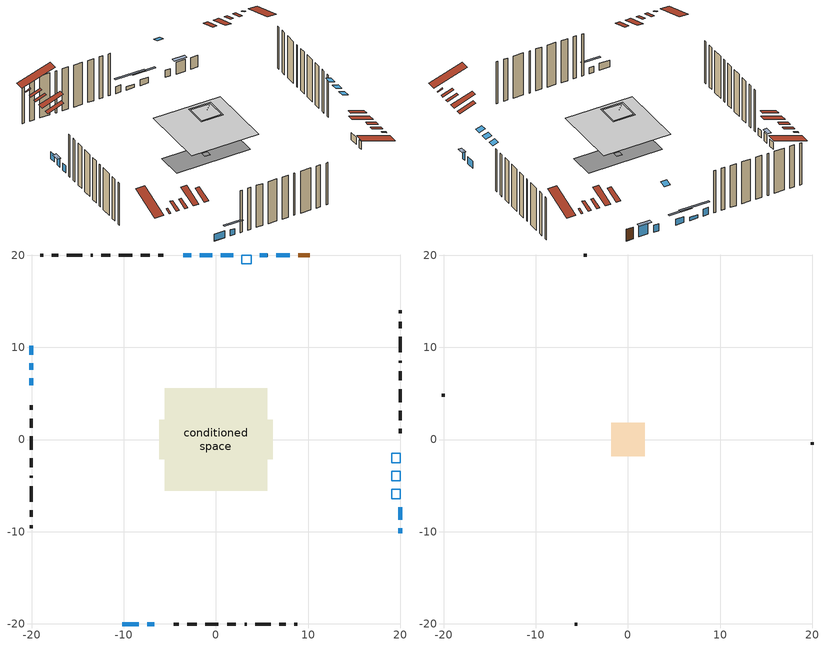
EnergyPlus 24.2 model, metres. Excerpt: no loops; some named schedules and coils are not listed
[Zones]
conditioned space
 floor outside (Floor1 construction): -0.46,-0.46 -0.46,0.46 0.46,0.46 0.46,-0.46 z0
 floor adiabatic (AdiabaticFloorConstruction): -5.58,-5.58 -5.58,5.58 5.58,5.58 5.58,-5.58 z4.88
 floor foundation (Slab1 construction): -6.14,-2.16 -6.14,2.16 6.14,2.16 6.14,-2.16 z0
 wall outside (AdiabaticWallConstruction 1): 10.16,20.03 8.95,20.03 z0:2.03
 wall outside (AdiabaticWallConstruction): 20.03,-10.16 20.03,-9.62 z0:1.37; 20.03,-8.69 20.03,-7.34 / 5.59,20.03 4.76,20.03 / -10.16,-20.03 -8.37,-20.03 / -20.03,10.16 -20.03,9.18 / -2.71,20.03 -3.56,20.03 / -20.03,6.64 -20.03,5.9 z0:1.22; 8.02,20.03 6.52,20.03 z0:2.03; 1.89,20.03 0.52,20.03 / -7.44,-20.03 -6.73,-20.03 z0:1.02; -0.41,20.03 -1.78,20.03 z0:0.59; -20.03,8.26 -20.03,7.57 z0:1.47
 wall outside (Wall1 construction): -5.72,20.03 -6.25,20.03 / -4.56,-20.03 -4.04,-20.03 / -20.03,3.73 -20.03,3.21 / 20.03,0.65 20.03,1.18 z0:7.32
 wall outside (Wall2 construction): -7.18,20.03 -8.19,20.03 / -3.11,-20.03 -2.09,-20.03 / -20.03,2.28 -20.03,1.26 / 20.03,2.11 20.03,3.12 z0:7.32
 wall outside (Wall3 construction): -9.12,20.03 -10.55,20.03 / -1.17,-20.03 0.27,-20.03 / -20.03,0.34 -20.03,-1.1 / 20.03,4.05 20.03,5.48 z0:7.32
 wall outside (Wall4 construction): -11.48,20.03 -12.45,20.03 / 1.2,-20.03 2.17,-20.03 / -20.03,-2.03 -20.03,-3 / 20.03,6.41 20.03,7.38 z0:7.32
 wall outside (Wall6 construction): -13.38,20.03 -13.6,20.03 / 3.1,-20.03 3.31,-20.03 / -20.03,-3.93 -20.03,-4.15 / 20.03,8.31 20.03,8.53 z0:7.32
 wall outside (Wall7 construction): -14.53,20.03 -16.22,20.03 / 4.24,-20.03 5.93,-20.03 / -20.03,-5.07 -20.03,-6.76 / 20.03,9.46 20.03,11.15 z0:7.32
 wall outside (Wall8 construction): -17.14,20.03 -17.85,20.03 / 6.86,-20.03 7.57,-20.03 / -20.03,-7.69 -20.03,-8.4 / 20.03,12.08 20.03,12.79 z0:7.32
 wall outside (Wall9 construction): -18.78,20.03 -19.1,20.03 / 8.5,-20.03 8.82,-20.03 / -20.03,-9.33 -20.03,-9.65 / 20.03,13.71 20.03,14.04 z0:7.32
 window (WindowConstruction): 20.03,-10.15 20.03,-9.62 z0:1.37
 window (WindowConstruction 6): 20.03,-8.69 20.03,-7.34 z0:1.22
 window (WindowConstruction 7): 8.02,20.03 6.52,20.03 z0:2.03
 window (WindowConstruction 8): 5.59,20.03 4.76,20.03 z0:1.22
 window (WindowConstruction 9): -10.15,-20.03 -8.37,-20.03 z0:1.22
 window (WindowConstruction 10): -20.03,10.15 -20.03,9.18 z0:1.22
 window (WindowConstruction 1): 1.89,20.03 0.52,20.03 z0:1.01
 window (WindowConstruction 2): -0.41,20.03 -1.78,20.03 z0:0.59
 window (WindowConstruction 3): -2.71,20.03 -3.56,20.03 z0:1.22
 window (WindowConstruction 4): -20.03,8.26 -20.03,7.57 z0:1.47
 window (WindowConstruction 5): -7.44,-20.03 -6.73,-20.03 z0:1.01
 window (WindowConstruction 11): -20.03,6.64 -20.03,5.9 z0:1.22
 door (Door): 10.15,20.03 8.95,20.03 z0:2.03
 ceiling adiabatic (AdiabaticFloorConstruction): 5.58,-5.58 5.58,5.58 -5.58,5.58 -5.58,-5.58 z4.88
 roof outside (Roof3 construction): 15.99,20.03,7.32 15.99,18.16,7.94 16.48,18.16,7.94 16.48,20.03,7.32; -15.99,-20.03,7.32 -15.99,-18.16,7.94 -16.48,-18.16,7.94 -16.48,-20.03,7.32; -20.03,15.99,7.32 -18.16,15.99,7.94 -18.16,16.48,7.94 -20.03,16.48,7.32; 20.03,-15.99,7.32 18.16,-15.99,7.94 18.16,-16.48,7.94 20.03,-16.48,7.32
 roof outside (Roof5 construction): 14.58,20.03,7.32 14.58,18.23,7.92 15.06,18.23,7.92 15.06,20.03,7.32; -14.58,-20.03,7.32 -14.58,-18.23,7.92 -15.06,-18.23,7.92 -15.06,-20.03,7.32; -20.03,14.58,7.32 -18.23,14.58,7.92 -18.23,15.06,7.92 -20.03,15.06,7.32; 20.03,-14.58,7.32 18.23,-14.58,7.92 18.23,-15.06,7.92 20.03,-15.06,7.32
 roof outside (Roof7 construction): 12.72,20.03,7.32 12.72,16.47,8.5 13.65,16.47,8.5 13.65,20.03,7.32; -12.72,-20.03,7.32 -12.72,-16.47,8.5 -13.65,-16.47,8.5 -13.65,-20.03,7.32; -20.03,12.72,7.32 -16.47,12.72,8.5 -16.47,13.65,8.5 -20.03,13.65,7.32; 20.03,-12.72,7.32 16.47,-12.72,8.5 16.47,-13.65,8.5 20.03,-13.65,7.32
 roof outside (Roof9 construction): 11.08,20.03,7.32 11.08,17.37,8.2 11.79,17.37,8.2 11.79,20.03,7.32; -11.08,-20.03,7.32 -11.08,-17.37,8.2 -11.79,-17.37,8.2 -11.79,-20.03,7.32; -20.03,11.08,7.32 -17.37,11.08,8.2 -17.37,11.79,8.2 -20.03,11.79,7.32; 20.03,-11.08,7.32 17.37,-11.08,8.2 17.37,-11.79,8.2 20.03,-11.79,7.32
 roof outside (AdiabaticRoofConstruction): 20.03,-5.4,7.31 19.07,-5.4,7.64 19.07,-6.42,7.64 20.03,-6.42,7.31; 20.03,-3.46,7.31 19.07,-3.46,7.64 19.07,-4.47,7.64 20.03,-4.47,7.31; 20.03,-1.51,7.31 19.07,-1.51,7.64 19.07,-2.53,7.64 20.03,-2.53,7.31; 2.82,20.03,7.31 2.82,19.07,7.64 3.84,19.07,7.64 3.84,20.03,7.31
 skylight (SkylightConstruction): 20.03,-5.4,7.32 19.07,-5.4,7.64 19.07,-6.42,7.64 20.03,-6.42,7.32
 skylight (SkylightConstruction 1): 20.03,-3.46,7.32 19.07,-3.46,7.64 19.07,-4.47,7.64 20.03,-4.47,7.32
 skylight (SkylightConstruction 2): 20.03,-1.51,7.32 19.07,-1.51,7.64 19.07,-2.53,7.64 20.03,-2.53,7.32
 skylight (SkylightConstruction 3): 2.82,20.03,7.32 2.82,19.07,7.64 3.83,19.07,7.64 3.83,20.03,7.32
attic - vented
 floor to conditioned space (Floor2 construction Reversed): -1.59,-1.59 -1.59,1.59 1.59,1.59 1.59,-1.59 z7.32
 floor to conditioned space (Floor3 construction Reversed): -0.43,-0.43 -0.43,0.43 0.43,0.43 0.43,-0.43 z7.32
 floor to conditioned space (Floor4 construction Reversed): -0.86,-0.86 -0.86,0.86 0.86,0.86 0.86,-0.86 z7.32
 floor to conditioned space (Floor5 construction Reversed): -1.83,-1.83 -1.83,1.83 1.83,1.83 1.83,-1.83 z7.32
 floor to conditioned space (Floor6 construction Reversed): -1.23,-1.23 -1.23,1.23 1.23,1.23 1.23,-1.23 z7.32
 wall outside (Wall10 construction): -4.48,20.03 -4.79,20.03 / -5.8,-20.03 -5.49,-20.03 / -20.03,4.97 -20.03,4.66 / 20.03,-0.58 20.03,-0.28 z0:7.32
 roof outside (Roof1 construction): 18.56,20.03,7.32 18.56,14.46,9.17 20.03,14.46,9.17 20.03,20.03,7.32; -18.56,-20.03,7.32 -18.56,-14.46,9.17 -20.03,-14.46,9.17 -20.03,-20.03,7.32; -20.03,18.56,7.32 -14.46,18.56,9.17 -14.46,20.03,9.17 -20.03,20.03,7.32; 20.03,-18.56,7.32 14.46,-18.56,9.17 14.46,-20.03,9.17 20.03,-20.03,7.32
 roof outside (Roof2 construction): 17.41,20.03,7.32 17.41,19.21,7.66 17.63,19.21,7.66 17.63,20.03,7.32; -17.41,-20.03,7.32 -17.41,-19.21,7.66 -17.63,-19.21,7.66 -17.63,-20.03,7.32; -20.03,17.41,7.32 -19.21,17.41,7.66 -19.21,17.63,7.66 -20.03,17.63,7.32; 20.03,-17.41,7.32 19.21,-17.41,7.66 19.21,-17.63,7.66 20.03,-17.63,7.32
shading: 20.03,-9.32 20.03,-10.45 20.64,-10.45 20.64,-9.32 z1.67; 6.22,20.03 8.32,20.03 8.32,20.64 6.22,20.64 z2.33; -0.7,20.03 3.11,20.03 3.11,20.33 -0.7,20.33 z2.23; -3.61,20.03 1.42,20.03 1.42,20.33 -3.61,20.33 z2.41; -20.03,7.27 -20.03,8.55 -20.64,8.55 -20.64,7.27 z1.77; -5.51,-20.03 -8.66,-20.03 -8.66,-20.33 -5.51,-20.33 z2.23
[Building]
Building 1: Terrain=Suburbs
[Site:Location]
Vancouver Intl AP_BC: Latitude {deg}=49.19; Longitude {deg}=-123.18; Time Zone {hr}=-8; Elevation {m}=4; Keep Site Location Information=Yes
[Site:GroundTemperature:Shallow]
8.06451, 6.96315, 6.87495, 7.3976, 9.49575, 11.5841, 13.3946, 14.5416, 14.639, 13.7062, 11.9418, 9.91751
[Site:WaterMainsTemperature]
Calculation Method=Schedule; Temperature Schedule=mains temperature schedule
[Material] Roughness=Rough; Thermal Absorptance=0.9
Name | Thickness {m} | Conductivity {W/m-K} | Density {kg/m3} | Specific Heat {J/kg-K} | Solar Absorptance | Visible Absorptance
asphalt or fiberglass shingles | 0.00635 | 0.162714 | 1121.4 | 1465.45 | 0.4 | 0.4
asphalt or fiberglass shingles 1 | 0.00635 | 0.162714 | 1121.4 | 1465.45 | 0.7 | 0.7
ceiling loosefill ins | 0.169333 | 0.0480833 | 16.02 | 1046.75 | 0.7 | 0.7
ceiling stud and cavity | 0.1397 | 0.303971 | 65.682 | 1177.47 | 0.7 | 0.7
ceiling stud and cavity 1 | 0.1397 | 0.528904 | 65.682 | 1177.47 | 0.7 | 0.7
ceiling stud and cavity 2 | 0.1397 | 0.486722 | 65.682 | 1177.47 | 0.7 | 0.7
ceiling stud and cavity 3 | 0.1397 | 0.319905 | 65.682 | 1177.47 | 0.7 | 0.7
ceiling stud and cavity 4 | 0.1397 | 0.314827 | 65.682 | 1177.47 | 0.7 | 0.7
concrete 4.0 in. | 0.1016 | 1.803125 | 2242.8 | 837.4 | 0.7 | 0.7
door material | 0.04445 | 0.0639163 | 512.64 | 1214.23 | 0.7 | 0.7
floor covering | 0.0127 | 0.0433444 | 54.468 | 1339.84 | 0.6 | 0.6
floor rigid ins | 0.051816 | 0.029427 | 32.04 | 1214.23 | 0.7 | 0.7
floor rigid ins 1; roof rigid ins; wall rigid ins | 0.512978 | 0.029427 | 32.04 | 1214.23 | 0.7 | 0.7
floor stud and cavity | 0.1397 | 0.586829 | 92.3553 | 1139.71 | 0.7 | 0.7
floor stud and cavity 1 | 0.1397 | 1.75129 | 37.0049 | 1207.88 | 0.7 | 0.7
furniture material conditioned space 1 | 0.1524 | 0.115458 | 640.8 | 1214.23 | 0.6 | 0.6
gypsum board | 0.0127 | 0.160291 | 801 | 837.4 | 0.6 | 0.6
interior vertical ins | 0.025908 | 0.029427 | 32.04 | 1214.23 | 0.7 | 0.7
osb sheathing 0.5 in. | 0.0127 | 0.115458 | 512.64 | 1214.23 | 0.7 | 0.7
osb sheathing 0.75 in. | 0.01905 | 0.115458 | 512.64 | 1214.23 | 0.7 | 0.7
roof stud and cavity | 0.2032 | 0.121629 | 78.34581 | 1123.46 | 0.7 | 0.7
roof stud and cavity 1 | 0.2032 | 0.121246 | 78.34581 | 1123.46 | 0.7 | 0.7
roof stud and cavity 2 | 0.2032 | 0.117541 | 78.34581 | 1123.46 | 0.7 | 0.7
roof stud and cavity 3 | 0.2032 | 0.118385 | 78.34581 | 1123.46 | 0.7 | 0.7
roof stud and cavity 4 | 0.18415 | 1.78685 | 37.0049 | 1207.88 | 0.6 | 0.6
slab rigid ins | 0.0108865 | 0.029427 | 32.04 | 1214.23 | 0.7 | 0.7
wall stud and cavity | 0.1397 | 0.105644 | 139.0536 | 1170.24 | 0.7 | 0.7
wall stud and cavity 1 | 0.1397 | 0.103711 | 139.0536 | 1170.24 | 0.7 | 0.7
wall stud and cavity 2 | 0.1397 | 0.117192 | 139.0536 | 1170.24 | 0.7 | 0.7
wall stud and cavity 3 | 0.1397 | 0.10277 | 139.0536 | 1170.24 | 0.7 | 0.7
wall stud and cavity 4 | 0.1397 | 0.0738717 | 139.0536 | 1170.24 | 0.7 | 0.7
wall stud and cavity 5 | 0.1397 | 0.118064 | 139.0536 | 1170.24 | 0.7 | 0.7
wall stud and cavity 6 | 0.1397 | 0.0968724 | 139.0536 | 1170.24 | 0.7 | 0.7
wall stud and cavity 7 | 0.0889 | 6.1454 | 50.32683 | 1063.81 | 0.6 | 0.6
wall stud and cavity 8 | 0.0889 | 0.380278 | 52.3479 | 1209.89 | 0.7 | 0.7
wall stud and cavity 9 | 0.0889 | 0.391764 | 83.0341 | 1211.67 | 0.7 | 0.7
wood siding | 0.0254 | 0.102417 | 544.68 | 1172.36 | 0.4 | 0.4
wood siding 1 | 0.00254 | 0.102417 | 544.68 | 1172.36 | 0.4 | 0.4
wood siding 2; wood siding 3 | 0.0254 | 0.102417 | 544.68 | 1172.36 | 0.7 | 0.7
[WindowMaterial:SimpleGlazingSystem]
Name | U-Factor {W/m2-K} | Solar Heat Gain Coefficient
SkylightMaterial | 2.32434 | 0.4695
WindowMaterial | 2.43643 | 0.32
WindowMaterial 1 | 2.30981 | 0.35
WindowMaterial 10 | 2.19228 | 0.41
WindowMaterial 2 | 2.4404 | 0.32
WindowMaterial 3 | 2.08326 | 0.43
WindowMaterial 4 | 2.2553 | 0.37
WindowMaterial 5 | 2.15253 | 0.41
WindowMaterial 6 | 2.33309 | 0.35
WindowMaterial 7 | 2.2235 | 0.38
WindowMaterial 8 | 2.29902 | 0.37
WindowMaterial 9 | 2.194547 | 0.38
[Construction]
AdiabaticFloorConstruction: floor stud and cavity 1, floor rigid ins 1, osb sheathing 0.75 in., floor covering
AdiabaticRoofConstruction: asphalt or fiberglass shingles 1, roof rigid ins, osb sheathing 0.75 in., roof stud and cavity 4
AdiabaticWallConstruction: wood siding 2, wall rigid ins, wall stud and cavity 8, gypsum board
AdiabaticWallConstruction 1: wood siding 3, wall rigid ins, wall stud and cavity 8, gypsum board
Door: door material
Floor1 construction: floor stud and cavity, floor rigid ins, osb sheathing 0.75 in., floor covering
Floor2 construction Reversed: gypsum board, ceiling stud and cavity, ceiling loosefill ins
Floor3 construction Reversed: gypsum board, ceiling stud and cavity 1, ceiling loosefill ins
Floor4 construction Reversed: gypsum board, ceiling stud and cavity 2, ceiling loosefill ins
Floor5 construction Reversed: gypsum board, ceiling stud and cavity 3, ceiling loosefill ins
Floor6 construction Reversed: gypsum board, ceiling stud and cavity 4, ceiling loosefill ins
furniture construction conditioned space 1: furniture material conditioned space 1
PartitionWallConstruction: gypsum board, wall stud and cavity 9, gypsum board
Roof1 construction; Roof2 construction: asphalt or fiberglass shingles
Roof3 construction: asphalt or fiberglass shingles, osb sheathing 0.75 in., roof stud and cavity, gypsum board
Roof5 construction: asphalt or fiberglass shingles, osb sheathing 0.75 in., roof stud and cavity 1, gypsum board
Roof7 construction: asphalt or fiberglass shingles, osb sheathing 0.75 in., roof stud and cavity 2, gypsum board
Roof9 construction: asphalt or fiberglass shingles, osb sheathing 0.75 in., roof stud and cavity 3, gypsum board
SkylightConstruction; SkylightConstruction 1; SkylightConstruction 2; SkylightConstruction 3: SkylightMaterial
Slab1 construction: slab rigid ins, concrete 4.0 in.
Wall1 construction: wood siding, osb sheathing 0.5 in., wall stud and cavity, gypsum board
Wall10 construction: wood siding 1, wall stud and cavity 7
Wall2 construction: wood siding, osb sheathing 0.5 in., wall stud and cavity 1, gypsum board
Wall3 construction: wood siding, osb sheathing 0.5 in., wall stud and cavity 2, gypsum board
Wall4 construction: wood siding, osb sheathing 0.5 in., wall stud and cavity 3, gypsum board
Wall6 construction; Wall9 construction: wood siding, osb sheathing 0.5 in., wall stud and cavity 4, gypsum board
Wall7 construction: wood siding, osb sheathing 0.5 in., wall stud and cavity 5, gypsum board
Wall8 construction: wood siding, osb sheathing 0.5 in., wall stud and cavity 6, gypsum board
WindowConstruction: WindowMaterial
WindowConstruction 1: WindowMaterial 1
WindowConstruction 10: WindowMaterial 9
WindowConstruction 11: WindowMaterial 10
WindowConstruction 2: WindowMaterial 2
WindowConstruction 3: WindowMaterial 3
WindowConstruction 4; WindowConstruction 8: WindowMaterial 4
WindowConstruction 5: WindowMaterial 5
WindowConstruction 6: WindowMaterial 6
WindowConstruction 7: WindowMaterial 7
WindowConstruction 9: WindowMaterial 8
[Zone] Multiplier=1; Part of Total Floor Area=Yes
Name | Volume {m3}
attic - vented | 12.857
conditioned space | 321.7
[Space]
Name | Zone | Volume {m3}
attic - vented 1 | attic - vented | 12.857
conditioned space 1 | conditioned space | 321.7
[ZoneInfiltration:EffectiveLeakageArea]
infil attic - vented 1: Zone or Space=attic - vented 1; Schedule=Always On Discrete; Effective Air Leakage Area {cm2}=1378.72; Stack Coefficient=0.000637864; Wind Coefficient=1.70641e-05
[ZoneMixing]
whole house fan mix: Zone or Space=attic - vented; Schedule=Always On Continuous; Design Flow Rate Calculation Method=Flow/Zone; Design Flow Rate {m3/s}=0; Source Zone or Space=conditioned space
[SurfaceProperty:ExposedFoundationPerimeter]
Slab1: Exposed Perimeter Calculation Method=TotalExposedPerimeter; Total Exposed Perimeter {m}=33.223
[InternalMass] Zone or ZoneList=conditioned space; Space or SpaceList=conditioned space 1
Name | Construction | Surface Area {m2}
furniture mass conditioned space 1 | furniture construction conditioned space 1 | 71.3519
partition wall mass | PartitionWallConstruction | 178.38
[Lights]
interior lighting: Zone or ZoneList or Space or SpaceList=conditioned space 1; Schedule=interior lighting schedule; Design Level Calculation Method=LightingLevel; Lighting Level {W}=343.2; Return Air Fraction=0; Fraction Radiant=0.6; Fraction Visible=0.2; Fraction Replaceable=1
[People]
occupants: Zone or ZoneList or Space or SpaceList=conditioned space 1; Number of People Schedule=occupants schedule; Number of People Calculation Method=People; Number of People=3; Fraction Radiant=0.314171; Sensible Heat Fraction=0.56303; Activity Level Schedule=occupants activity schedule; Carbon Dioxide Generation Rate {m3/s-W}=0; Enable ASHRAE 55 Comfort Warnings=No; Mean Radiant Temperature Calculation Type=EnclosureAveraged
[ElectricEquipment] Zone or ZoneList or Space or SpaceList=conditioned space 1; Design Level Calculation Method=EquipmentLevel
Name | Schedule | Design Level {W} | Fraction Latent | Fraction Radiant | Fraction Lost
clothes dryer | clothes dryer schedule | 140.772 | 0.015 | 0.081 | 0.85
clothes washer | clothes washer schedule | 32.1985 | 0.03 | 0.162 | 0.7
cooking range | cooking range schedule | 215.147 | 0.08 | 0.432 | 0.2
dishwasher | dishwasher schedule | 66.8632 | 0.3 | 0.18 | 0.4
fridge | fridge schedule | 72.9452 | 0 | 0.6 | 0
mech vent bath fan 0 | mech vent bath fan 0 schedule | 25.1 | 0 | 0 | 1
mech vent bath fan 1 | mech vent bath fan 1 schedule | 25.1 | 0 | 0 | 1
mech vent house fan | mech vent house fan schedule | 0 | 0 | 0 | 1
mech vent house fan cfis | mech vent house fan cfis schedule | 0 | 0 | 0 | 0
mech vent range fan 0 | mech vent range fan 0 schedule | 57 | 0 | 0 | 1
misc plug loads | misc plug loads schedule | 494.7 | 0.045 | 0.513 | 0.1
whole house fan | Always On Discrete | 0 | 0 | 0 | 1
[OtherEquipment] Zone or ZoneList or Space or SpaceList=conditioned space 1; Design Level Calculation Method=EquipmentLevel
Name | Fuel Type | Schedule | Design Level {W} | Fraction Latent | Fraction Radiant | Fraction Lost
clothes dryer 1 | Electricity | clothes dryer schedule | 0 | 0.015 | 0.081 | 0.85
cooking range 1 | Electricity | cooking range schedule | 0 | 0.08 | 0.432 | 0.2
general water use latent | None | general water use schedule | 62.594 | 1 | 0 | 0
general water use sensible | None | general water use schedule | -61.6891 | 0 | 0.6 | 0
mech vent house fan latent load | None | Always On Discrete | 0 | 1 | 0 | 0
mech vent house fan sensible load | None | Always On Discrete | 0 | 0 | 0 | 0
water heater energy adjustment1 | Electricity | Always On Discrete | 0.01 | 0 | 0 | 1
[ZoneInfiltration:DesignFlowRate] Zone or ZoneList or Space or SpaceList=conditioned space 1; Schedule=Always On Discrete; Design Flow Rate Calculation Method=Flow/Zone; Design Flow Rate {m3/s}=0
infil flow; natural vent flow; whole house fan flow
[ZoneControl:Thermostat]
conditioned space Thermostat: Zone or ZoneList=conditioned space; Control Type Schedule=conditioned space Thermostat Schedule; Control 1=conditioned space temperature setpoint; Temperature Difference Between Cutout And Setpoint {deltaC}=0
[ThermostatSetpoint:DualSetpoint]
conditioned space temperature setpoint: Heating Setpoint Temperature Schedule=heating setpoint; Cooling Setpoint Temperature Schedule=cooling setpoint
[AirLoopHVAC:UnitarySystem]
unit heater unitary system: Control Type=Load; Controlling Zone or Thermostat Location=conditioned space; Dehumidification Control Type=None; Availability Schedule=Always On Discrete; Supply Fan=unit heater supply fan; Fan Placement=BlowThrough; Supply Air Fan Operating Mode Schedule=unit heater auto fan schedule; Heating Coil=unit heater htg coil; DX Heating Coil Sizing Ratio=1; Use DOAS DX Cooling Coil=No; Minimum Supply Air Temperature {C}=2; Latent Load Control=SensibleOnlyLoadControl; Cooling Supply Air Flow Rate Method=None; Heating Supply Air Flow Rate Method=SupplyAirFlowRate; Heating Supply Air Flow Rate {m3/s}=0.00141584; No Load Supply Air Flow Rate Method=SupplyAirFlowRate; No Load Supply Air Flow Rate {m3/s}=0; No Load Supply Air Flow Rate Control Set To Low Speed=Yes; Maximum Supply Air Temperature {C}=48.8889; Maximum Outdoor Dry-Bulb Temperature for Supplemental Heater Operation {C}=21; Ancillary On-Cycle Electric Power {W}=0; Ancillary Off-Cycle Electric Power {W}=0
[Zone equipment]
conditioned space: electric baseboard, unit heater unitary system
[Foundation:Kiva]
Foundation Kiva 1: Initial Indoor Air Temperature {C}=18; Interior Vertical Insulation Material=interior vertical ins; Interior Vertical Insulation Depth {m}=0.1016; Wall Height Above Grade {m}=0.1016; Wall Depth Below Slab {m}=0.2032
[Foundation:Kiva:Settings]
Soil Conductivity {W/m-K}=0.849921; Soil Density {kg/m3}=1842.3; Soil Specific Heat {J/kg-K}=418.7; Ground Solar Absorptivity=0.9; Ground Thermal Absorptivity=0.9; Ground Surface Roughness {m}=0.03; Far-Field Width {m}=40; Deep-Ground Boundary Condition=ZeroFlux; Deep-Ground Depth {m}=40; Minimum Cell Dimension {m}=0.2; Maximum Cell Growth Coefficient=3; Simulation Timestep=Timestep
[Exterior:Lights]
exterior lighting: Schedule=exterior lighting schedule; Design Level {W}=75.6
[EnergyManagementSystem:Sensor] Output:Variable or Output:Meter Index Key=conditioned space
Name | Output:Variable or Output:Meter
conditioned_space_clg_unmet_s | Zone Cooling Setpoint Not Met Time
conditioned_space_htg_unmet_s | Zone Heating Setpoint Not Met Time
fridge_tin_s; tin_s; tin_s_1 | Zone Mean Air Temperature
tout_s | Zone Outdoor Air Drybulb Temperature
win_s | Zone Air Humidity Ratio
[Schedule:Constant]
Name | Hourly Value
Always On Continuous; mech vent house fan schedule; mech vent house fan cfis schedule; Always On Discrete | 1
occupants activity schedule | 117.228
fridge schedule; unit heater auto fan schedule | 0
[Schedule:Week:Daily]
interior lighting schedule Week Rule - Jan1-Jan27: interior lighting schedule day, interior lighting schedule day, interior lighting schedule day, interior lighting schedule day, interior lighting schedule day, interior lighting schedule day, interior lighting schedule day, interior lighting schedule default day, interior lighting schedule default day, interior lighting schedule default day, interior lighting schedule default day, interior lighting schedule default day
interior lighting schedule Week Rule - Jan28-Feb3: interior lighting schedule day, interior lighting schedule day, interior lighting schedule day, interior lighting schedule day, interior lighting schedule day 1, interior lighting schedule day 1, interior lighting schedule day 1, interior lighting schedule default day, interior lighting schedule default day, interior lighting schedule default day, interior lighting schedule default day, interior lighting schedule default day
interior lighting schedule Week Rule - Feb4-Feb24: interior lighting schedule day 1, interior lighting schedule day 1, interior lighting schedule day 1, interior lighting schedule day 1, interior lighting schedule day 1, interior lighting schedule day 1, interior lighting schedule day 1, interior lighting schedule default day, interior lighting schedule default day, interior lighting schedule default day, interior lighting schedule default day, interior lighting schedule default day
interior lighting schedule Week Rule - Feb25-Mar3: interior lighting schedule day 1, interior lighting schedule day 1, interior lighting schedule day 1, interior lighting schedule day 1, interior lighting schedule day 2, interior lighting schedule day 2, interior lighting schedule day 2, interior lighting schedule default day, interior lighting schedule default day, interior lighting schedule default day, interior lighting schedule default day, interior lighting schedule default day
interior lighting schedule Week Rule - Mar4-Mar31: interior lighting schedule day 2, interior lighting schedule day 2, interior lighting schedule day 2, interior lighting schedule day 2, interior lighting schedule day 2, interior lighting schedule day 2, interior lighting schedule day 2, interior lighting schedule default day, interior lighting schedule default day, interior lighting schedule default day, interior lighting schedule default day, interior lighting schedule default day
interior lighting schedule Week Rule - Apr1-Apr28: interior lighting schedule day 3, interior lighting schedule day 3, interior lighting schedule day 3, interior lighting schedule day 3, interior lighting schedule day 3, interior lighting schedule day 3, interior lighting schedule day 3, interior lighting schedule default day, interior lighting schedule default day, interior lighting schedule default day, interior lighting schedule default day, interior lighting schedule default day
interior lighting schedule Week Rule - Apr29-May5: interior lighting schedule day 3, interior lighting schedule day 3, interior lighting schedule day 4, interior lighting schedule day 4, interior lighting schedule day 4, interior lighting schedule day 4, interior lighting schedule day 4, interior lighting schedule default day, interior lighting schedule default day, interior lighting schedule default day, interior lighting schedule default day, interior lighting schedule default day
interior lighting schedule Week Rule - May6-May26: interior lighting schedule day 4, interior lighting schedule day 4, interior lighting schedule day 4, interior lighting schedule day 4, interior lighting schedule day 4, interior lighting schedule day 4, interior lighting schedule day 4, interior lighting schedule default day, interior lighting schedule default day, interior lighting schedule default day, interior lighting schedule default day, interior lighting schedule default day
interior lighting schedule Week Rule - May27-Jun2: interior lighting schedule day 4, interior lighting schedule day 4, interior lighting schedule day 4, interior lighting schedule day 4, interior lighting schedule day 4, interior lighting schedule day 5, interior lighting schedule day 5, interior lighting schedule default day, interior lighting schedule default day, interior lighting schedule default day, interior lighting schedule default day, interior lighting schedule default day
interior lighting schedule Week Rule - Jun3-Jun30: interior lighting schedule day 5, interior lighting schedule day 5, interior lighting schedule day 5, interior lighting schedule day 5, interior lighting schedule day 5, interior lighting schedule day 5, interior lighting schedule day 5, interior lighting schedule default day, interior lighting schedule default day, interior lighting schedule default day, interior lighting schedule default day, interior lighting schedule default day
interior lighting schedule Week Rule - Jul1-Jul28: interior lighting schedule day 6, interior lighting schedule day 6, interior lighting schedule day 6, interior lighting schedule day 6, interior lighting schedule day 6, interior lighting schedule day 6, interior lighting schedule day 6, interior lighting schedule default day, interior lighting schedule default day, interior lighting schedule default day, interior lighting schedule default day, interior lighting schedule default day
interior lighting schedule Week Rule - Jul29-Aug4: interior lighting schedule day 6, interior lighting schedule day 6, interior lighting schedule day 6, interior lighting schedule day 7, interior lighting schedule day 7, interior lighting schedule day 7, interior lighting schedule day 7, interior lighting schedule default day, interior lighting schedule default day, interior lighting schedule default day, interior lighting schedule default day, interior lighting schedule default day
interior lighting schedule Week Rule - Aug5-Aug25: interior lighting schedule day 7, interior lighting schedule day 7, interior lighting schedule day 7, interior lighting schedule day 7, interior lighting schedule day 7, interior lighting schedule day 7, interior lighting schedule day 7, interior lighting schedule default day, interior lighting schedule default day, interior lighting schedule default day, interior lighting schedule default day, interior lighting schedule default day
interior lighting schedule Week Rule - Aug26-Sep1: interior lighting schedule day 7, interior lighting schedule day 7, interior lighting schedule day 7, interior lighting schedule day 7, interior lighting schedule day 7, interior lighting schedule day 7, interior lighting schedule day 8, interior lighting schedule default day, interior lighting schedule default day, interior lighting schedule default day, interior lighting schedule default day, interior lighting schedule default day
interior lighting schedule Week Rule - Sep2-Sep29: interior lighting schedule day 8, interior lighting schedule day 8, interior lighting schedule day 8, interior lighting schedule day 8, interior lighting schedule day 8, interior lighting schedule day 8, interior lighting schedule day 8, interior lighting schedule default day, interior lighting schedule default day, interior lighting schedule default day, interior lighting schedule default day, interior lighting schedule default day
interior lighting schedule Week Rule - Sep30-Oct6: interior lighting schedule day 8, interior lighting schedule day 9, interior lighting schedule day 9, interior lighting schedule day 9, interior lighting schedule day 9, interior lighting schedule day 9, interior lighting schedule day 9, interior lighting schedule default day, interior lighting schedule default day, interior lighting schedule default day, interior lighting schedule default day, interior lighting schedule default day
interior lighting schedule Week Rule - Oct7-Oct27: interior lighting schedule day 9, interior lighting schedule day 9, interior lighting schedule day 9, interior lighting schedule day 9, interior lighting schedule day 9, interior lighting schedule day 9, interior lighting schedule day 9, interior lighting schedule default day, interior lighting schedule default day, interior lighting schedule default day, interior lighting schedule default day, interior lighting schedule default day
interior lighting schedule Week Rule - Oct28-Nov3: interior lighting schedule day 9, interior lighting schedule day 9, interior lighting schedule day 9, interior lighting schedule day 9, interior lighting schedule day 10, interior lighting schedule day 10, interior lighting schedule day 10, interior lighting schedule default day, interior lighting schedule default day, interior lighting schedule default day, interior lighting schedule default day, interior lighting schedule default day
interior lighting schedule Week Rule - Nov4-Nov24: interior lighting schedule day 10, interior lighting schedule day 10, interior lighting schedule day 10, interior lighting schedule day 10, interior lighting schedule day 10, interior lighting schedule day 10, interior lighting schedule day 10, interior lighting schedule default day, interior lighting schedule default day, interior lighting schedule default day, interior lighting schedule default day, interior lighting schedule default day
interior lighting schedule Week Rule - Nov25-Dec1: interior lighting schedule day 10, interior lighting schedule day 10, interior lighting schedule day 10, interior lighting schedule day 10, interior lighting schedule day 10, interior lighting schedule day 10, interior lighting schedule day 11, interior lighting schedule default day, interior lighting schedule default day, interior lighting schedule default day, interior lighting schedule default day, interior lighting schedule default day
interior lighting schedule Week Rule - Dec2-Dec31: interior lighting schedule day 11, interior lighting schedule day 11, interior lighting schedule day 11, interior lighting schedule day 11, interior lighting schedule day 11, interior lighting schedule day 11, interior lighting schedule day 11, interior lighting schedule default day, interior lighting schedule default day, interior lighting schedule default day, interior lighting schedule default day, interior lighting schedule default day
occupants schedule Week Rule - Jan1-Dec31: occupants schedule day, occupants schedule day, occupants schedule day, occupants schedule day, occupants schedule day, occupants schedule day, occupants schedule day, occupants schedule default day, occupants schedule default day, occupants schedule default day, occupants schedule default day, occupants schedule default day
clothes dryer schedule Week Rule - Jan1-Dec31: clothes dryer schedule day, clothes dryer schedule day, clothes dryer schedule day, clothes dryer schedule day, clothes dryer schedule day, clothes dryer schedule day, clothes dryer schedule day, clothes dryer schedule default day, clothes dryer schedule default day, clothes dryer schedule default day, clothes dryer schedule default day, clothes dryer schedule default day
[Schedule:Year]
interior lighting schedule: interior lighting schedule Week Rule - Jan1-Jan27, 1, 1, 1, 27, interior lighting schedule Week Rule - Jan28-Feb3, 1, 28, 2, 3, interior lighting schedule Week Rule - Feb4-Feb24, 2, 4, 2, 24, interior lighting schedule Week Rule - Feb25-Mar3, 2, 25, 3, 3, interior lighting schedule Week Rule - Mar4-Mar31, 3, 4, 3, 31, interior lighting schedule Week Rule - Apr1-Apr28, 4, 1, 4, 28, interior lighting schedule Week Rule - Apr29-May5, 4, 29, 5, 5, interior lighting schedule Week Rule - May6-May26, 5, 6, 5, 26, interior lighting schedule Week Rule - May27-Jun2, 5, 27, 6, 2, interior lighting schedule Week Rule - Jun3-Jun30, 6, 3, 6, 30, interior lighting schedule Week Rule - Jul1-Jul28, 7, 1, 7, 28, interior lighting schedule Week Rule - Jul29-Aug4, 7, 29, 8, 4, interior lighting schedule Week Rule - Aug5-Aug25, 8, 5, 8, 25, interior lighting schedule Week Rule - Aug26-Sep1, 8, 26, 9, 1, interior lighting schedule Week Rule - Sep2-Sep29, 9, 2, 9, 29, interior lighting schedule Week Rule - Sep30-Oct6, 9, 30, 10, 6, interior lighting schedule Week Rule - Oct7-Oct27, 10, 7, 10, 27, interior lighting schedule Week Rule - Oct28-Nov3, 10, 28, 11, 3, interior lighting schedule Week Rule - Nov4-Nov24, 11, 4, 11, 24, interior lighting schedule Week Rule - Nov25-Dec1, 11, 25, 12, 1, interior lighting schedule Week Rule - Dec2-Dec31, 12, 2, 12, 31
occupants schedule: occupants schedule Week Rule - Jan1-Dec31, 1, 1, 12, 31
clothes dryer schedule: clothes dryer schedule Week Rule - Jan1-Dec31, 1, 1, 12, 31
clothes washer schedule: clothes washer schedule Week Rule - Jan1-Dec31, 1, 1, 12, 31
cooking range schedule: cooking range schedule Week Rule - Jan1-Dec31, 1, 1, 12, 31
dishwasher schedule: dishwasher schedule Week Rule - Jan1-Dec31, 1, 1, 12, 31
mech vent bath fan 0 schedule: mech vent bath fan 0 schedule Week Rule - Jan1-Dec31, 1, 1, 12, 31
mech vent bath fan 1 schedule: mech vent bath fan 1 schedule Week Rule - Jan1-Dec31, 1, 1, 12, 31
mech vent range fan 0 schedule: mech vent range fan 0 schedule Week Rule - Jan1-Dec31, 1, 1, 12, 31
misc plug loads schedule: misc plug loads schedule Week Rule - Jan1-Dec31, 1, 1, 12, 31
general water use schedule: general water use schedule Week Rule - Jan1-Dec31, 1, 1, 12, 31
exterior lighting schedule: exterior lighting schedule Week Rule - Jan1-Jan27, 1, 1, 1, 27, exterior lighting schedule Week Rule - Jan28-Feb3, 1, 28, 2, 3, exterior lighting schedule Week Rule - Feb4-Feb24, 2, 4, 2, 24, exterior lighting schedule Week Rule - Feb25-Mar3, 2, 25, 3, 3, exterior lighting schedule Week Rule - Mar4-Mar31, 3, 4, 3, 31, exterior lighting schedule Week Rule - Apr1-Apr28, 4, 1, 4, 28, exterior lighting schedule Week Rule - Apr29-May5, 4, 29, 5, 5, exterior lighting schedule Week Rule - May6-May26, 5, 6, 5, 26, exterior lighting schedule Week Rule - May27-Jun2, 5, 27, 6, 2, exterior lighting schedule Week Rule - Jun3-Jun30, 6, 3, 6, 30, exterior lighting schedule Week Rule - Jul1-Jul28, 7, 1, 7, 28, exterior lighting schedule Week Rule - Jul29-Aug4, 7, 29, 8, 4, exterior lighting schedule Week Rule - Aug5-Aug25, 8, 5, 8, 25, exterior lighting schedule Week Rule - Aug26-Sep1, 8, 26, 9, 1, exterior lighting schedule Week Rule - Sep2-Sep29, 9, 2, 9, 29, exterior lighting schedule Week Rule - Sep30-Oct6, 9, 30, 10, 6, exterior lighting schedule Week Rule - Oct7-Oct27, 10, 7, 10, 27, exterior lighting schedule Week Rule - Oct28-Nov3, 10, 28, 11, 3, exterior lighting schedule Week Rule - Nov4-Nov24, 11, 4, 11, 24, exterior lighting schedule Week Rule - Nov25-Dec1, 11, 25, 12, 1, exterior lighting schedule Week Rule - Dec2-Dec31, 12, 2, 12, 31
[Schedule:Compact]
conditioned space Thermostat Schedule: Through: 12/31, For: AllDays, Until: 24:00, 4
mains temperature schedule: Through: 01/01, For: AllDays, Until: 24:00, 11.375, Through: 01/02, For: AllDays, Until: 24:00, 11.3367, Through: 01/03, For: AllDays, Until: 24:00, 11.2994, Through: 01/04, For: AllDays, Until: 24:00, 11.2628, Through: 01/05, For: AllDays, Until: 24:00, 11.2267, Through: 01/06, For: AllDays, Until: 24:00, 11.1917, Through: 01/07, For: AllDays, Until: 24:00, 11.1578, Through: 01/08, For: AllDays, Until: 24:00, 11.1244, Through: 01/09, For: AllDays, Until: 24:00, 11.0917, Through: 01/10, For: AllDays, Until: 24:00, 11.06, Through: 01/11, For: AllDays, Until: 24:00, 11.0289, Through: 01/12, For: AllDays, Until: 24:00, 10.9989, Through: 01/13, For: AllDays, Until: 24:00, 10.97, Through: 01/14, For: AllDays, Until: 24:00, 10.9417, Through: 01/15, For: AllDays, Until: 24:00, 10.9139, Through: 01/16, For: AllDays, Until: 24:00, 10.8878, Through: 01/17, For: AllDays, Until: 24:00, 10.8622, Through: 01/18, For: AllDays, Until: 24:00, 10.8372, Through: 01/19, For: AllDays, Until: 24:00, 10.8133, Through: 01/20, For: AllDays, Until: 24:00, 10.7906, Through: 01/21, For: AllDays, Until: 24:00, 10.7683, Through: 01/22, For: AllDays, Until: 24:00, 10.7478, Through: 01/23, For: AllDays, Until: 24:00, 10.7272, Through: 01/24, For: AllDays, Until: 24:00, 10.7083, Through: 01/25, For: AllDays, Until: 24:00, 10.69, Through: 01/26, For: AllDays, Until: 24:00, 10.6728, Through: 01/27, For: AllDays, Until: 24:00, 10.6567, Through: 01/28, For: AllDays, Until: 24:00, 10.6411, Through: 01/29, For: AllDays, Until: 24:00, 10.6267, Through: 01/30, For: AllDays, Until: 24:00, 10.6133, Through: 01/31, For: AllDays, Until: 24:00, 10.6011, Through: 02/01, For: AllDays, Until: 24:00, 10.59, Through: 02/02, For: AllDays, Until: 24:00, 10.5794, Through: 02/03, For: AllDays, Until: 24:00, 10.57, Through: 02/04, For: AllDays, Until: 24:00, 10.5617, Through: 02/05, For: AllDays, Until: 24:00, 10.5539, Through: 02/06, For: AllDays, Until: 24:00, 10.5478, Through: 02/07, For: AllDays, Until: 24:00, 10.5422, Through: 02/08, For: AllDays, Until: 24:00, 10.5378, Through: 02/09, For: AllDays, Until: 24:00, 10.5339, Through: 02/10, For: AllDays, Until: 24:00, 10.5317, Through: 02/11, For: AllDays, Until: 24:00, 10.53, Through: 02/12, For: AllDays, Until: 24:00, 10.53, Through: 02/13, For: AllDays, Until: 24:00, 10.5306, Through: 02/14, For: AllDays, Until: 24:00, 10.5317, Through: 02/15, For: AllDays, Until: 24:00, 10.5344, Through: 02/16, For: AllDays, Until: 24:00, 10.5378, Through: 02/17, For: AllDays, Until: 24:00, 10.5428, Through: 02/18, For: AllDays, Until: 24:00, 10.5483, Through: 02/19, For: AllDays, Until: 24:00, 10.5544, Through: 02/20, For: AllDays, Until: 24:00, 10.5622, Through: 02/21, For: AllDays, Until: 24:00, 10.5706, Through: 02/22, For: AllDays, Until: 24:00, 10.5806, Through: 02/23, For: AllDays, Until: 24:00, 10.5911, Through: 02/24, For: AllDays, Until: 24:00, 10.6022, Through: 02/25, For: AllDays, Until: 24:00, 10.615, Through: 02/26, For: AllDays, Until: 24:00, 10.6283, Through: 02/27, For: AllDays, Until: 24:00, 10.6428, Through: 02/28, For: AllDays, Until: 24:00, 10.6583, Through: 03/01, For: AllDays, Until: 24:00, 10.6744, Through: 03/02, For: AllDays, Until: 24:00, 10.6917, Through: 03/03, For: AllDays, Until: 24:00, 10.71, Through: 03/04, For: AllDays, Until: 24:00, 10.7294, Through: 03/05, For: AllDays, Until: 24:00, 10.7494, Through: 03/06, For: AllDays, Until: 24:00, 10.7706, Through: 03/07, For: AllDays, Until: 24:00, 10.7928, Through: 03/08, For: AllDays, Until: 24:00, 10.8161, Through: 03/09, For: AllDays, Until: 24:00, 10.84, Through: 03/10, For: AllDays, Until: 24:00, 10.8644, Through: 03/11, For: AllDays, Until: 24:00, 10.8906, Through: 03/12, For: AllDays, Until: 24:00, 10.9167, Through: 03/13, For: AllDays, Until: 24:00, 10.9444, Through: 03/14, For: AllDays, Until: 24:00, 10.9728, Through: 03/15, For: AllDays, Until: 24:00, 11.0022, Through: 03/16, For: AllDays, Until: 24:00, 11.0322, Through: 03/17, For: AllDays, Until: 24:00, 11.0633, Through: 03/18, For: AllDays, Until: 24:00, 11.095, Through: 03/19, For: AllDays, Until: 24:00, 11.1278, Through: 03/20, For: AllDays, Until: 24:00, 11.1611, Through: 03/21, For: AllDays, Until: 24:00, 11.1956, Through: 03/22, For: AllDays, Until: 24:00, 11.2306, Through: 03/23, For: AllDays, Until: 24:00, 11.2667, Through: 03/24, For: AllDays, Until: 24:00, 11.3033, Through: 03/25, For: AllDays, Until: 24:00, 11.3406, Through: 03/26, For: AllDays, Until: 24:00, 11.3789, Through: 03/27, For: AllDays, Until: 24:00, 11.4178, Through: 03/28, For: AllDays, Until: 24:00, 11.4572, Through: 03/29, For: AllDays, Until: 24:00, 11.4978, Through: 03/30, For: AllDays, Until: 24:00, 11.5389, Through: 03/31, For: AllDays, Until: 24:00, 11.5811, Through: 04/01, For: AllDays, Until: 24:00, 11.6233, Through: 04/02, For: AllDays, Until: 24:00, 11.6667, Through: 04/03, For: AllDays, Until: 24:00, 11.7106, Through: 04/04, For: AllDays, Until: 24:00, 11.755, Through: 04/05, For: AllDays, Until: 24:00, 11.8006, Through: 04/06, For: AllDays, Until: 24:00, 11.8461, Through: 04/07, For: AllDays, Until: 24:00, 11.8928, Through: 04/08, For: AllDays, Until: 24:00, 11.9394, Through: 04/09, For: AllDays, Until: 24:00, 11.9872, Through: 04/10, For: AllDays, Until: 24:00, 12.0356, Through: 04/11, For: AllDays, Until: 24:00, 12.0844, Through: 04/12, For: AllDays, Until: 24:00, 12.1333, Through: 04/13, For: AllDays, Until: 24:00, 12.1833, Through: 04/14, For: AllDays, Until: 24:00, 12.2339, Through: 04/15, For: AllDays, Until: 24:00, 12.2844, Through: 04/16, For: AllDays, Until: 24:00, 12.3361, Through: 04/17, For: AllDays, Until: 24:00, 12.3878, Through: 04/18, For: AllDays, Until: 24:00, 12.44, Through: 04/19, For: AllDays, Until: 24:00, 12.4928, Through: 04/20, For: AllDays, Until: 24:00, 12.5456, Through: 04/21, For: AllDays, Until: 24:00, 12.5994, Through: 04/22, For: AllDays, Until: 24:00, 12.6533, Through: 04/23, For: AllDays, Until: 24:00, 12.7072, Through: 04/24, For: AllDays, Until: 24:00, 12.7622, Through: 04/25, For: AllDays, Until: 24:00, 12.8172, Through: 04/26, For: AllDays, Until: 24:00, 12.8722, Through: 04/27, For: AllDays, Until: 24:00, 12.9278, Through: 04/28, For: AllDays, Until: 24:00, 12.9839, Through: 04/29, For: AllDays, Until: 24:00, 13.04, Through: 04/30, For: AllDays, Until: 24:00, 13.0961, Through: 05/01, For: AllDays, Until: 24:00, 13.1533, Through: 05/02, For: AllDays, Until: 24:00, 13.21, Through: 05/03, For: AllDays, Until: 24:00, 13.2672, Through: 05/04, For: AllDays, Until: 24:00, 13.3244, Through: 05/05, For: AllDays, Until: 24:00, 13.3817, Through: 05/06, For: AllDays, Until: 24:00, 13.4394, Through: 05/07, For: AllDays, Until: 24:00, 13.4972, Through: 05/08, For: AllDays, Until: 24:00, 13.555, Through: 05/09, For: AllDays, Until: 24:00, 13.6133, Through: 05/10, For: AllDays, Until: 24:00, 13.6711, Through: 05/11, For: AllDays, Until: 24:00, 13.7294, Through: 05/12, For: AllDays, Until: 24:00, 13.7878, Through: 05/13, For: AllDays, Until: 24:00, 13.8461, Through: 05/14, For: AllDays, Until: 24:00, 13.9044, Through: 05/15, For: AllDays, Until: 24:00, 13.9628, Through: 05/16, For: AllDays, Until: 24:00, 14.0211, Through: 05/17, For: AllDays, Until: 24:00, 14.0789, Through: 05/18, For: AllDays, Until: 24:00, 14.1372, Through: 05/19, For: AllDays, Until: 24:00, 14.1956, Through: 05/20, For: AllDays, Until: 24:00, 14.2533, Through: 05/21, For: AllDays, Until: 24:00, 14.3117, Through: 05/22, For: AllDays, Until: 24:00, 14.3694, Through: 05/23, For: AllDays, Until: 24:00, 14.4272, Through: 05/24, For: AllDays, Until: 24:00, 14.4844, Through: 05/25, For: AllDays, Until: 24:00, 14.5422, Through: 05/26, For: AllDays, Until: 24:00, 14.5994, Through: 05/27, For: AllDays, Until: 24:00, 14.6561, Through: 05/28, For: AllDays, Until: 24:00, 14.7128, Through: 05/29, For: AllDays, Until: 24:00, 14.7694, Through: 05/30, For: AllDays, Until: 24:00, 14.8261, Through: 05/31, For: AllDays, Until: 24:00, 14.8817, Through: 06/01, For: AllDays, Until: 24:00, 14.9378, Through: 06/02, For: AllDays, Until: 24:00, 14.9933, Through: 06/03, For: AllDays, Until: 24:00, 15.0483, Through: 06/04, For: AllDays, Until: 24:00, 15.1028, Through: 06/05, For: AllDays, Until: 24:00, 15.1572, Through: 06/06, For: AllDays, Until: 24:00, 15.2117, Through: 06/07, For: AllDays, Until: 24:00, 15.265, Through: 06/08, For: AllDays, Until: 24:00, 15.3183, Through: 06/09, For: AllDays, Until: 24:00, 15.3711, Through: 06/10, For: AllDays, Until: 24:00, 15.4239, Through: 06/11, For: AllDays, Until: 24:00, 15.4756, Through: 06/12, For: AllDays, Until: 24:00, 15.5272, Through: 06/13, For: AllDays, Until: 24:00, 15.5783, Through: 06/14, For: AllDays, Until: 24:00, 15.6289, Through: 06/15, For: AllDays, Until: 24:00, 15.6789, Through: 06/16, For: AllDays, Until: 24:00, 15.7283, Through: 06/17, For: AllDays, Until: 24:00, 15.7772, Through: 06/18, For: AllDays, Until: 24:00, 15.8261, Through: 06/19, For: AllDays, Until: 24:00, 15.8739, Through: 06/20, For: AllDays, Until: 24:00, 15.9211, Through: 06/21, For: AllDays, Until: 24:00, 15.9678, Through: 06/22, For: AllDays, Until: 24:00, 16.0139, Through: 06/23, For: AllDays, Until: 24:00, 16.0594, Through: 06/24, For: AllDays, Until: 24:00, 16.1044, Through: 06/25, For: AllDays, Until: 24:00, 16.1483, Through: 06/26, For: AllDays, Until: 24:00, 16.1922, Through: 06/27, For: AllDays, Until: 24:00, 16.235, Through: 06/28, For: AllDays, Until: 24:00, 16.2772, Through: 06/29, For: AllDays, Until: 24:00, 16.3183, Through: 06/30, For: AllDays, Until: 24:00, 16.3594, Through: 07/01, For: AllDays, Until: 24:00, 16.3994, Through: 07/02, For: AllDays, Until: 24:00, 16.4389, Through: 07/03, For: AllDays, Until: 24:00, 16.4772, Through: 07/04, For: AllDays, Until: 24:00, 16.515, Through: 07/05, For: AllDays, Until: 24:00, 16.5522, Through: 07/06, For: AllDays, Until: 24:00, 16.5883, Through: 07/07, For: AllDays, Until: 24:00, 16.6239, Through: 07/08, For: AllDays, Until: 24:00, 16.6583, Through: 07/09, For: AllDays, Until: 24:00, 16.6922, Through: 07/10, For: AllDays, Until: 24:00, 16.7256, Through: 07/11, For: AllDays, Until: 24:00, 16.7578, Through: 07/12, For: AllDays, Until: 24:00, 16.7889, Through: 07/13, For: AllDays, Until: 24:00, 16.8194, Through: 07/14, For: AllDays, Until: 24:00, 16.8489, Through: 07/15, For: AllDays, Until: 24:00, 16.8778, Through: 07/16, For: AllDays, Until: 24:00, 16.9056, Through: 07/17, For: AllDays, Until: 24:00, 16.9328, Through: 07/18, For: AllDays, Until: 24:00, 16.9589, Through: 07/19, For: AllDays, Until: 24:00, 16.9839, Through: 07/20, For: AllDays, Until: 24:00, 17.0083, Through: 07/21, For: AllDays, Until: 24:00, 17.0317, Through: 07/22, For: AllDays, Until: 24:00, 17.0544, Through: 07/23, For: AllDays, Until: 24:00, 17.0761, Through: 07/24, For: AllDays, Until: 24:00, 17.0967, Through: 07/25, For: AllDays, Until: 24:00, 17.1161, Through: 07/26, For: AllDays, Until: 24:00, 17.135, Through: 07/27, For: AllDays, Until: 24:00, 17.1528, Through: 07/28, For: AllDays, Until: 24:00, 17.1694, Through: 07/29, For: AllDays, Until: 24:00, 17.1856, Through: 07/30, For: AllDays, Until: 24:00, 17.2, Through: 07/31, For: AllDays, Until: 24:00, 17.2144, Through: 08/01, For: AllDays, Until: 24:00, 17.2272, Through: 08/02, For: AllDays, Until: 24:00, 17.2389, Through: 08/03, For: AllDays, Until: 24:00, 17.25, Through: 08/04, For: AllDays, Until: 24:00, 17.26, Through: 08/05, For: AllDays, Until: 24:00, 17.2689, Through: 08/06, For: AllDays, Until: 24:00, 17.2772, Through: 08/07, For: AllDays, Until: 24:00, 17.2839, Through: 08/08, For: AllDays, Until: 24:00, 17.29, Through: 08/09, For: AllDays, Until: 24:00, 17.295, Through: 08/10, For: AllDays, Until: 24:00, 17.2989, Through: 08/11, For: AllDays, Until: 24:00, 17.3022, Through: 08/12, For: AllDays, Until: 24:00, 17.3039, Through: 08/13, For: AllDays, Until: 24:00, 17.305, Through: 08/14, For: AllDays, Until: 24:00, 17.305, Through: 08/15, For: AllDays, Until: 24:00, 17.3039, Through: 08/16, For: AllDays, Until: 24:00, 17.3022, Through: 08/17, For: AllDays, Until: 24:00, 17.2989, Through: 08/18, For: AllDays, Until: 24:00, 17.295, Through: 08/19, For: AllDays, Until: 24:00, 17.29, Through: 08/20, For: AllDays, Until: 24:00, 17.2839, Through: 08/21, For: AllDays, Until: 24:00, 17.2772, Through: 08/22, For: AllDays, Until: 24:00, 17.2689, Through: 08/23, For: AllDays, Until: 24:00, 17.26, Through: 08/24, For: AllDays, Until: 24:00, 17.25, Through: 08/25, For: AllDays, Until: 24:00, 17.2394, Through: 08/26, For: AllDays, Until: 24:00, 17.2272, Through: 08/27, For: AllDays, Until: 24:00, 17.2144, Through: 08/28, For: AllDays, Until: 24:00, 17.2006, Through: 08/29, For: AllDays, Until: 24:00, 17.1856, Through: 08/30, For: AllDays, Until: 24:00, 17.1694, Through: 08/31, For: AllDays, Until: 24:00, 17.1528, Through: 09/01, For: AllDays, Until: 24:00, 17.135, Through: 09/02, For: AllDays, Until: 24:00, 17.1161, Through: 09/03, For: AllDays, Until: 24:00, 17.0967, Through: 09/04, For: AllDays, Until: 24:00, 17.0761, Through: 09/05, For: AllDays, Until: 24:00, 17.0544, Through: 09/06, For: AllDays, Until: 24:00, 17.0322, Through: 09/07, For: AllDays, Until: 24:00, 17.0089, Through: 09/08, For: AllDays, Until: 24:00, 16.9844, Through: 09/09, For: AllDays, Until: 24:00, 16.9589, Through: 09/10, For: AllDays, Until: 24:00, 16.9328, Through: 09/11, For: AllDays, Until: 24:00, 16.9061, Through: 09/12, For: AllDays, Until: 24:00, 16.8783, Through: 09/13, For: AllDays, Until: 24:00, 16.8494, Through: 09/14, For: AllDays, Until: 24:00, 16.8194, Through: 09/15, For: AllDays, Until: 24:00, 16.7894, Through: 09/16, For: AllDays, Until: 24:00, 16.7578, Through: 09/17, For: AllDays, Until: 24:00, 16.7256, Through: 09/18, For: AllDays, Until: 24:00, 16.6928, Through: 09/19, For: AllDays, Until: 24:00, 16.6589, Through: 09/20, For: AllDays, Until: 24:00, 16.6239, Through: 09/21, For: AllDays, Until: 24:00, 16.5889, Through: 09/22, For: AllDays, Until: 24:00, 16.5522, Through: 09/23, For: AllDays, Until: 24:00, 16.5156, Through: 09/24, For: AllDays, Until: 24:00, 16.4778, Through: 09/25, For: AllDays, Until: 24:00, 16.4389, Through: 09/26, For: AllDays, Until: 24:00, 16.3994, Through: 09/27, For: AllDays, Until: 24:00, 16.3594, Through: 09/28, For: AllDays, Until: 24:00, 16.3189, Through: 09/29, For: AllDays, Until: 24:00, 16.2772, Through: 09/30, For: AllDays, Until: 24:00, 16.235, Through: 10/01, For: AllDays, Until: 24:00, 16.1922, Through: 10/02, For: AllDays, Until: 24:00, 16.1489, Through: 10/03, For: AllDays, Until: 24:00, 16.1044, Through: 10/04, For: AllDays, Until: 24:00, 16.06, Through: 10/05, For: AllDays, Until: 24:00, 16.0144, Through: 10/06, For: AllDays, Until: 24:00, 15.9683, Through: 10/07, For: AllDays, Until: 24:00, 15.9217, Through: 10/08, For: AllDays, Until: 24:00, 15.8744, Through: 10/09, For: AllDays, Until: 24:00, 15.8261, Through: 10/10, For: AllDays, Until: 24:00, 15.7778, Through: 10/11, For: AllDays, Until: 24:00, 15.7289, Through: 10/12, For: AllDays, Until: 24:00, 15.6794, Through: 10/13, For: AllDays, Until: 24:00, 15.6294, Through: 10/14, For: AllDays, Until: 24:00, 15.5789, Through: 10/15, For: AllDays, Until: 24:00, 15.5278, Through: 10/16, For: AllDays, Until: 24:00, 15.4761, Through: 10/17, For: AllDays, Until: 24:00, 15.4244, Through: 10/18, For: AllDays, Until: 24:00, 15.3717, Through: 10/19, For: AllDays, Until: 24:00, 15.3189, Through: 10/20, For: AllDays, Until: 24:00, 15.2656, Through: 10/21, For: AllDays, Until: 24:00, 15.2117, Through: 10/22, For: AllDays, Until: 24:00, 15.1578, Through: 10/23, For: AllDays, Until: 24:00, 15.1033, Through: 10/24, For: AllDays, Until: 24:00, 15.0489, Through: 10/25, For: AllDays, Until: 24:00, 14.9933, Through: 10/26, For: AllDays, Until: 24:00, 14.9383, Through: 10/27, For: AllDays, Until: 24:00, 14.8822, Through: 10/28, For: AllDays, Until: 24:00, 14.8261, Through: 10/29, For: AllDays, Until: 24:00, 14.77, Through: 10/30, For: AllDays, Until: 24:00, 14.7133, Through: 10/31, For: AllDays, Until: 24:00, 14.6567, Through: 11/01, For: AllDays, Until: 24:00, 14.5994, Through: 11/02, For: AllDays, Until: 24:00, 14.5428, Through: 11/03, For: AllDays, Until: 24:00, 14.485, Through: 11/04, For: AllDays, Until: 24:00, 14.4278, Through: 11/05, For: AllDays, Until: 24:00, 14.37, Through: 11/06, For: AllDays, Until: 24:00, 14.3122, Through: 11/07, For: AllDays, Until: 24:00, 14.2539, Through: 11/08, For: AllDays, Until: 24:00, 14.1961, Through: 11/09, For: AllDays, Until: 24:00, 14.1378, Through: 11/10, For: AllDays, Until: 24:00, 14.0794, Through: 11/11, For: AllDays, Until: 24:00, 14.0217, Through: 11/12, For: AllDays, Until: 24:00, 13.9633, Through: 11/13, For: AllDays, Until: 24:00, 13.905, Through: 11/14, For: AllDays, Until: 24:00, 13.8467, Through: 11/15, For: AllDays, Until: 24:00, 13.7883, Through: 11/16, For: AllDays, Until: 24:00, 13.73, Through: 11/17, For: AllDays, Until: 24:00, 13.6717, Through: 11/18, For: AllDays, Until: 24:00, 13.6139, Through: 11/19, For: AllDays, Until: 24:00, 13.5556, Through: 11/20, For: AllDays, Until: 24:00, 13.4978, Through: 11/21, For: AllDays, Until: 24:00, 13.44, Through: 11/22, For: AllDays, Until: 24:00, 13.3822, Through: 11/23, For: AllDays, Until: 24:00, 13.325, Through: 11/24, For: AllDays, Until: 24:00, 13.2678, Through: 11/25, For: AllDays, Until: 24:00, 13.2106, Through: 11/26, For: AllDays, Until: 24:00, 13.1533, Through: 11/27, For: AllDays, Until: 24:00, 13.0967, Through: 11/28, For: AllDays, Until: 24:00, 13.0406, Through: 11/29, For: AllDays, Until: 24:00, 12.9844, Through: 11/30, For: AllDays, Until: 24:00, 12.9283, Through: 12/01, For: AllDays, Until: 24:00, 12.8728, Through: 12/02, For: AllDays, Until: 24:00, 12.8172, Through: 12/03, For: AllDays, Until: 24:00, 12.7622, Through: 12/04, For: AllDays, Until: 24:00, 12.7078, Through: 12/05, For: AllDays, Until: 24:00, 12.6533, Through: 12/06, For: AllDays, Until: 24:00, 12.5994, Through: 12/07, For: AllDays, Until: 24:00, 12.5461, Through: 12/08, For: AllDays, Until: 24:00, 12.4928, Through: 12/09, For: AllDays, Until: 24:00, 12.4406, Through: 12/10, For: AllDays, Until: 24:00, 12.3883, Through: 12/11, For: AllDays, Until: 24:00, 12.3361, Through: 12/12, For: AllDays, Until: 24:00, 12.285, Through: 12/13, For: AllDays, Until: 24:00, 12.2339, Through: 12/14, For: AllDays, Until: 24:00, 12.1839, Through: 12/15, For: AllDays, Until: 24:00, 12.1339, Through: 12/16, For: AllDays, Until: 24:00, 12.0844, Through: 12/17, For: AllDays, Until: 24:00, 12.0361, Through: 12/18, For: AllDays, Until: 24:00, 11.9878, Through: 12/19, For: AllDays, Until: 24:00, 11.94, Through: 12/20, For: AllDays, Until: 24:00, 11.8933, Through: 12/21, For: AllDays, Until: 24:00, 11.8467, Through: 12/22, For: AllDays, Until: 24:00, 11.8006, Through: 12/23, For: AllDays, Until: 24:00, 11.7556, Through: 12/24, For: AllDays, Until: 24:00, 11.7111, Through: 12/25, For: AllDays, Until: 24:00, 11.6672, Through: 12/26, For: AllDays, Until: 24:00, 11.6239, Through: 12/27, For: AllDays, Until: 24:00, 11.5811, Through: 12/28, For: AllDays, Until: 24:00, 11.5394, Through: 12/29, For: AllDays, Until: 24:00, 11.4983, Through: 12/30, For: AllDays, Until: 24:00, 11.4578, Through: 12/31, For: AllDays, Until: 24:00, 11.4183
